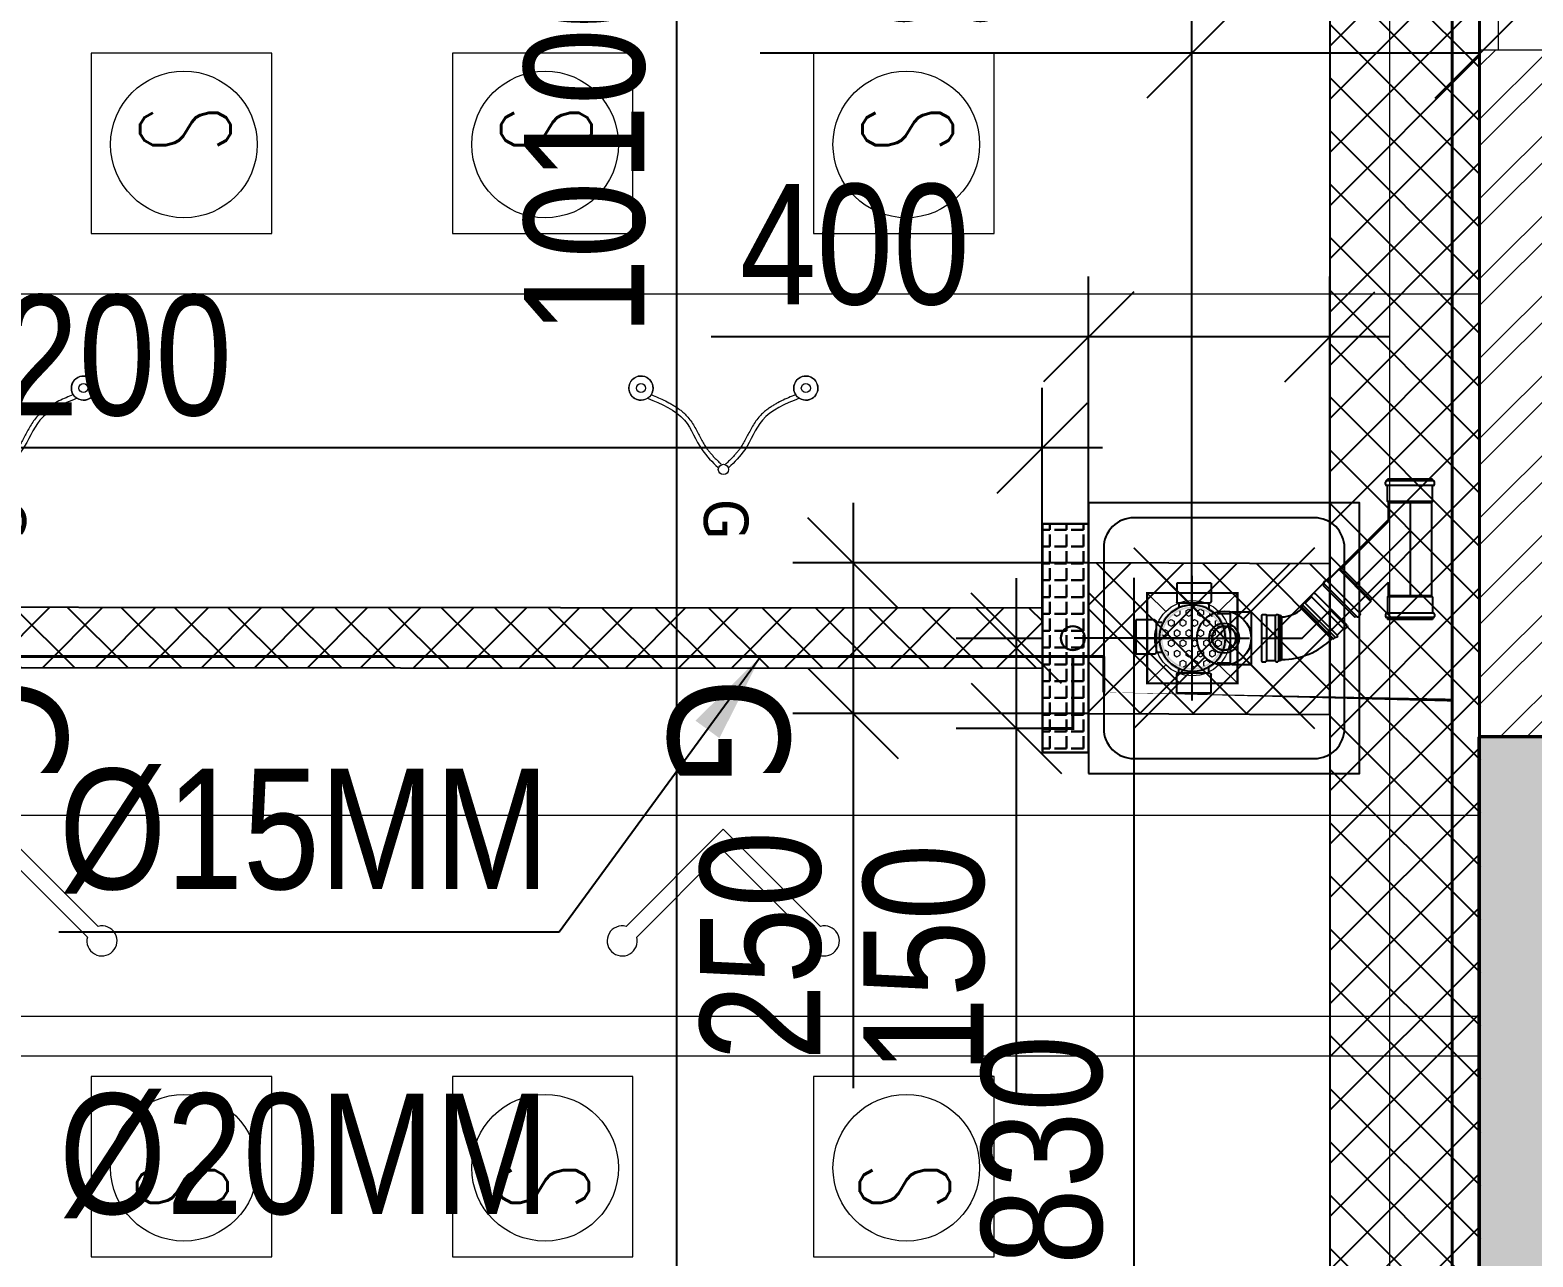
# Model space of a CAD drawing. Header units: inches. Extents: x 5899882 to 5988838, y -468923 to -96891.
# Drawn here: x 5951465 to 5953961, y -274730 to -272692 of the extents above; entities that cross this region are included whole.
import ezdxf

# ---------------------------------------------------------------- set-up
doc = ezdxf.new("R2010")
doc.units = ezdxf.units.IN
doc.header["$MEASUREMENT"] = 0
doc.linetypes.add('1', pattern=[0])
doc.layers.get('Defpoints').update_dxf_attribs({"color": 8})
for name, color, linetype in [('0- SLC ARCH LAYOUT', 7, 'Continuous'), ('0- SLC DIMENSION', 7, 'Continuous'), ('0-SLC RCC 2ND. FLOOR', 7, 'Continuous'), ('0-SLC-40 MM Waste water pipe', 3, 'Continuous'), ('0-SLC-75MM WASTE PIPE', 6, 'Continuous'), ('0-SLC-DOMESTIC LINE', 5, 'DOMESTIC_LINE'), ('0-SLC-Multi nahani trap', 6, 'Continuous'), ('0-SLC-Raised portion', 1, 'Continuous'), ('0-SLC-Toilet fixture', 5, 'Continuous'), ('A-WALL-PATT', 252, 'Continuous')]:
    doc.layers.add(name, color=color, linetype=linetype)
for name, color, linetype, lineweight in [('0-SLC-100 mm Multi nahani trap jali', 253, 'Continuous', 13), ('ARCL-HATCH-B', 8, 'Continuous', 5), ('ARLC-COL', 8, 'Continuous', 30), ('ARLC-DOOR-W', 8, 'Continuous', 5), ('ARLC-FUR (NOMN)', 8, 'Continuous', 9), ('ARLC-FURN', 8, 'Continuous', 9), ('ARLC-GAS BURNER', 8, 'Continuous', 5), ('ARLC-HATCH-C', 8, 'Continuous', 5), ('ARLC-SINK', 8, 'Continuous', 9), ('ARLC-WALL', 8, 'Continuous', 15)]:
    doc.layers.add(name, color=color, linetype=linetype, lineweight=lineweight)
doc.styles.add('ARIAL', font='tahoma.ttf')
doc.styles.add('RS', font='simplex8.shx', dxfattribs={"width": 0.6, "height": 150})
doc.styles.get("Standard").update_dxf_attribs({"font": 'arial.ttf'})
doc.styles.add('swis cn bt', font='swissc.ttf')
doc.linetypes.add('DOMESTIC_LINE', pattern='A,0.5,-0.2,["DWS",ARIAL,S=0.1,R=0,X=-0.1,Y=-0.05],-0.25', length=0.95)
doc.dimstyles.new('SLC', dxfattribs={"dimtxt": 200, "dimasz": 150, "dimexe": 100, "dimexo": 0, "dimgap": 50, "dimtad": 1, "dimdec": 0, "dimrnd": 5, "dimzin": 1, "dimdsep": 46, "dimtxsty": 'swis cn bt', "dimblk": 'OBLIQUE', "dimcen": 60, "dimdle": 100, "dimclrd": 256, "dimclre": 256, "dimclrt": 256, "dimazin": 0, "dimtfac": 1, "dimtdec": 0, "dimtofl": 0, "dimtmove": 0, "dimatfit": 3, "dimfxl": 0.18, "dimtolj": 1, "dimtzin": 0, "dimarcsym": 0})

# ---------------------------------------------------------------- blocks, each defined once
blk = doc.blocks.new('SINK1')
at = {"color": 0}
for p, q in [((5972703.299730833, -133859.151868508), (5972821.479925681, -133977.3320633546)), ((5972885.119535987, -133977.3320633546), (5973003.299730835, -133859.151868508)), ((5972703.299730833, -134159.1518685084), (5972821.479925681, -134040.9716736618)), ((5972885.119535987, -134040.9716736618), (5973003.299730835, -134159.1518685084))]:
    blk.add_line(p, q, dxfattribs=at)
blk.add_lwpolyline([(5973078.299730834, -134234.1518685082), (5973078.299730834, -133784.1518685082), (5972628.299730835, -133784.1518685082), (5972628.299730835, -134234.1518685082)], close=True, dxfattribs=at)
blk.add_lwpolyline([(5973053.299730834, -134159.1518685082), (5973053.299730834, -133859.1518685082, 0.4142135623758229), (5973003.299730835, -133809.1518685082), (5972703.299730833, -133809.1518685082, 0.4142135623758229), (5972653.299730835, -133859.1518685082), (5972653.299730835, -134159.1518685082, 0.4142135623758227), (5972703.299730833, -134209.1518685082), (5973003.299730835, -134209.1518685082, 0.4142135623758229)], format="xyb", close=True, dxfattribs=at)
for radius in [45, 25]:
    blk.add_circle((5972853.299730834, -134009.1518685081), radius, dxfattribs=at)
blk = doc.blocks.new('GAS')
at = {"layer": 'ARLC-GAS BURNER'}
for points in [[(5808683.244231747, -109247.083355071), (5808674.405396984, -109238.2445203066), (5808835.872781388, -109076.7771359021)], [(5808853.550450919, -109382.0342351813), (5808709.760736044, -109238.2445203067), (5808853.550450919, -109094.4548054319)], [(5808683.244231747, -109229.4056855422), (5808674.405396984, -109238.2445203066), (5808835.872781388, -109399.7119047111)]]:
    blk.add_lwpolyline(points, dxfattribs=at)
for centre, start, end in [((5808860.020927047, -109070.3066597753), 254.999999976598, 195.0000000364198), ((5808860.020927047, -109406.1823808379), 164.9999999651099, 105.0000000234019)]:
    blk.add_arc(centre, 24.99999999999998, start, end, dxfattribs=at)
at = {"layer": 'ARLC-GAS BURNER', "insert": (5808513.50341064, -109230.7003649414), "char_height": 200, "attachment_point": 5, "style": 'ARIAL'}
blk.add_mtext('\\A1;G', dxfattribs=at)
blk = doc.blocks.new('GAS BURNER')
at = {"layer": 'ARLC-GAS BURNER'}
for centre, radius in [((5974102.421200401, -133873.6598887433), 20.10720935384206), ((5974102.421200401, -133873.6598887433), 7.515690168781719), ((5974237.491669208, -134010.5787731608), 8.477221819872181), ((5974237.491669208, -134010.5787731608), 8.477221819872181), ((5974102.421200401, -134147.4976575783), 20.10720935384206), ((5974102.421200401, -134147.4976575783), 7.515690168781719)]:
    blk.add_circle(centre, radius, dxfattribs=at)
for centre, start, end in [((5974102.421200401, -133873.6598887432), 327.0836248171191, 303.1115802547374), ((5974102.421200401, -134147.4976575784), 56.88841974526258, 32.91637518288097)]:
    blk.add_arc(centre, 20.10720935398156, start, end, dxfattribs=at)
for points, knots in [([(5974119.221403569, -133884.3742345301), (5974128.725847964, -133907.6507334402), (5974145.842154291, -133949.5687739888), (5974202.53562994, -133968.9852087438), (5974225.228920531, -133992.1816056203), (5974234.497873268, -134001.6560494209)], [0, 0, 0, 0, 88.9716904361041, 160.226799647873, 209.4255196851703, 209.4255196851703, 209.4255196851703, 209.4255196851703]), ([(5974113.405191074, -133890.5018546885), (5974112.752795113, -133888.8740959353), (5974115.815289665, -133896.5870300731), (5974120.860026152, -133908.4191165342), (5974125.647385928, -133918.2588142185), (5974129.927336444, -133925.9095192744), (5974133.419050537, -133931.534467302), (5974137.214333479, -133936.9793071289), (5974141.348181818, -133942.1967902267), (5974145.855254625, -133947.1361187101), (5974151.657222476, -133952.5756777254), (5974159.001793914, -133958.0866130467), (5974167.713843581, -133963.4270067191), (5974176.526144389, -133968.1739947508), (5974185.16981482, -133972.6110338682), (5974193.377008263, -133976.9881086315), (5974200.105278655, -133981.0508886349), (5974205.539391524, -133984.9566764426), (5974210.096961493, -133988.6512883787), (5974214.612011485, -133992.6806806508), (5974219.192778602, -133997.0674983536), (5974223.942359372, -134001.8255670194), (5974227.279005946, -134005.2395645095), (5974229.014447388, -134007.015237359)], [0, 0, 0, 0, 0.738277492306965, 1.47655498461393, 2.214832476920895, 2.583971223074378, 2.95310996922786, 3.322248715381343, 3.691387461534825, 4.060526207688308, 4.42966495384179, 5.003329291541268, 5.576993629240746, 6.150657966940224, 6.724322304639702, 7.297986642339179, 7.871650980038657, 8.267742593091194, 8.66383420614373, 9.059925819196266, 9.456017432248801, 9.852109045301338, 10.24820065835387, 10.24820065835387, 10.24820065835387, 10.24820065835387]), ([(5974113.405191074, -134130.6556916331), (5974112.752795113, -134132.2834503863), (5974115.815289665, -134124.5705162485), (5974120.860026152, -134112.7384297873), (5974125.647385928, -134102.8987321031), (5974129.927336444, -134095.2480270471), (5974133.419050537, -134089.6230790195), (5974137.214333479, -134084.1782391926), (5974141.348181818, -134078.9607560948), (5974145.855254625, -134074.0214276114), (5974151.657222476, -134068.5818685961), (5974159.001793914, -134063.0709332749), (5974167.713843581, -134057.7305396025), (5974176.526144389, -134052.9835515707), (5974185.16981482, -134048.5465124534), (5974193.377008263, -134044.1694376901), (5974200.105278655, -134040.1066576867), (5974205.539391524, -134036.200869879), (5974210.096961493, -134032.5062579428), (5974214.612011485, -134028.4768656708), (5974219.192778602, -134024.090047968), (5974223.942359372, -134019.3319793022), (5974227.279005946, -134015.917981812), (5974229.014447388, -134014.1423089626)], [0, 0, 0, 0, 0.738277492306965, 1.47655498461393, 2.214832476920895, 2.583971223074378, 2.95310996922786, 3.322248715381343, 3.691387461534825, 4.060526207688308, 4.42966495384179, 5.003329291541268, 5.576993629240746, 6.150657966940224, 6.724322304639702, 7.297986642339179, 7.871650980038657, 8.267742593091194, 8.66383420614373, 9.059925819196266, 9.456017432248801, 9.852109045301338, 10.24820065835387, 10.24820065835387, 10.24820065835387, 10.24820065835387]), ([(5974119.221403569, -134136.7833117914), (5974128.725847964, -134113.5068128813), (5974145.842154291, -134071.5887723328), (5974202.53562994, -134052.1723375778), (5974225.228920531, -134028.9759407014), (5974234.497873268, -134019.5014969007)], [0, 0, 0, 0, 88.9716904361041, 160.226799647873, 209.4255196851703, 209.4255196851703, 209.4255196851703, 209.4255196851703])]:
    blk.add_open_spline(points, degree=3, knots=knots, dxfattribs=at)
at = {"layer": 'ARLC-GAS BURNER', "insert": (5974320.2062401, -134006.7071821619), "char_height": 73.57202424491702, "attachment_point": 5, "style": 'ARIAL'}
blk.add_mtext('\\A1;G', dxfattribs=at)
blk = doc.blocks.new('jjuj')
at = {"layer": 'ARLC-DOOR-W', "ltscale": 0.1}
for p, q in [((5733136.308358192, -29654.34172625096), (5733136.308358192, -29679.34172625096)), ((5733286.308358192, -29654.34172625096), (5733286.308358192, -29719.34172625281))]:
    blk.add_line(p, q, dxfattribs=at)
blk.add_lwpolyline([(5733286.308358192, -29719.34172625281), (5733186.308358192, -29719.34172625281), (5733186.308358192, -29679.34172625096), (5733136.308358192, -29679.34172625096)], dxfattribs=at)
blk = doc.blocks.new('gfhmk')
at = {"layer": 'ARLC-DOOR-W', "ltscale": 0.1}
for p, q in [((5733136.963231552, -36568.04166982742), (5732262.919708872, -36568.04166982742)), ((5733136.963231552, -36568.04166982742), (5733136.963231552, -36608.04166982742)), ((5733136.963231552, -36608.04166982742), (5732262.004901381, -36608.04166982742))]:
    blk.add_line(p, q, dxfattribs=at)
blk.add_arc((5733136.963231552, -36608.04166982742), 874.9583301725798, 177.3797263566846, 273.2330321324813, dxfattribs=at)
blk = doc.blocks.new('A$7E4912E38142D6')
at = {"xscale": -1}
blk.add_blockref('jjuj', (5733286.308379047, 30654.34172625095), dxfattribs=at)
at = {"rotation": 180}
for name, p in [('gfhmk', (5733286.308358192, -36539.34172621439)), ('jjuj', (5733286.308358192, -29654.34172625165))]:
    blk.add_blockref(name, p, dxfattribs=at)
blk = doc.blocks.new('A$C3DAD2E9A')
at = {"layer": 'ARCL-HATCH-B'}
h = blk.add_hatch(dxfattribs=at)
h.set_pattern_fill('ANSI32', color=256, scale=250)
h.set_pattern_definition([(45, (-5806111.699348602, 109613.299867685), (-66.29126073623883, 66.29126073623884), []), (45, (-5806067.505174852, 109613.299867685), (-66.29126073623883, 66.29126073623884), [])])
h.paths.add_polyline_path([(8887.21052536089, 1321.499999998181), (8687.21052536089, 1321.499999998166), (8687.21052536089, 181.4999999981665), (8887.21052536089, 181.4999999981665)])
at = {"layer": 'ARLC-HATCH-C', "ltscale": 0.1}
blk.add_hatch(color=256, dxfattribs=at).paths.add_polyline_path([(8687.21052536089, -1018.500000001834), (8687.21052536089, 181.4999999981665), (8917.21052536089, 181.4999999981665), (8917.21052536089, -1018.500000001834)])
at = {"layer": 'ARLC-COL'}
blk.add_lwpolyline([(8917.21052536089, 181.4999999981665), (8917.21052536089, -1018.500000001834), (8687.21052536089, -1018.500000001834), (8687.21052536089, 181.4999999981665)], close=True, dxfattribs=at)
at = {"layer": 'ARLC-FUR (NOMN)'}
for centre in [(6534.357679150999, 1164.597400655999), (7134.357679150999, 1164.597400655999), (7734.357679150999, 1164.597400655999), (6534.357679150999, -535.4025993440155), (7134.357679150999, -535.4025993440155), (7734.357679150999, -535.4025993440155)]:
    blk.add_circle(centre, 121.8124338106163, dxfattribs=at)
at = {"layer": 'ARLC-FURN'}
for p, q in [((2052.245336029679, 916.4999999962893), (8687.21052536089, 916.4999999963038)), ((2052.245336029679, -283.5000000037398), (8687.210525361821, -283.5000000037107))]:
    blk.add_line(p, q, dxfattribs=at)
for points in [[(6380.245336028747, 1316.499999996304), (6380.245336028747, 1016.499999996304), (6680.245336028747, 1016.499999996304), (6680.245336028747, 1316.499999996304)], [(6980.245336028747, 1316.499999996304), (6980.245336028747, 1016.499999996304), (7280.245336028747, 1016.499999996304), (7280.245336028747, 1316.499999996304)], [(7580.245336028747, 1316.499999996304), (7580.245336028747, 1016.499999996304), (7880.245336028747, 1016.499999996304), (7880.245336028747, 1316.499999996304)], [(6380.245336028747, -383.5000000037107), (6380.245336028747, -683.5000000037107), (6680.245336028747, -683.5000000037107), (6680.245336028747, -383.5000000037107)], [(6980.245336028747, -383.5000000037107), (6980.245336028747, -683.5000000037107), (7280.245336028747, -683.5000000037107), (7280.245336028747, -383.5000000037107)], [(7580.245336028747, -383.5000000037107), (7580.245336028747, -683.5000000037107), (7880.245336028747, -683.5000000037107), (7880.245336028747, -383.5000000037107)]]:
    blk.add_lwpolyline(points, close=True, dxfattribs=at)
at = {"layer": 'ARLC-WALL'}
for p, q in [((8537.210525369272, 5491.499999995212), (8537.210525369272, -3883.500000003696)), ((8887.21052536089, 1321.499999998181), (8687.21052536089, 1321.499999998166))]:
    blk.add_line(p, q, dxfattribs=at)
at = {"layer": 'ARLC-WALL', "ltscale": 0.1}
blk.add_line((8687.21052536089, 1321.499999998166), (8687.21052536089, 181.4999999981665), dxfattribs=at)
at = {"layer": 'ARLC-DOOR-W'}
blk.add_blockref('A$7E4912E38142D6', (8717.938088574447, 1321.499999998166), dxfattribs=at)
at = {"layer": 'ARLC-GAS BURNER'}
for name, p, rotation in [('GAS BURNER', (140241.0841707941, 5974862.268984144), 270), ('GAS BURNER', (141441.0841707941, 5974862.268984144), 270), ('GAS', (115468.4898563111, 5808701.520927045), 270.0000000000002), ('GAS', (116668.4898563111, 5808701.520927045), 270.0000000000002)]:
    blk.add_blockref(name, p, dxfattribs=dict(at, rotation=rotation))
at = {"layer": 'ARLC-SINK', "rotation": 180.0000000000001}
blk.add_blockref('SINK1', (5981115.510256196, -133664.6830021405), dxfattribs=at)
at = {"layer": 'ARLC-FUR (NOMN)', "style": 'RS', "width": 0.6}
for rotation, p in [(270, (6461.506849524565, 1228.805367806024)), (270, (7061.506849524565, 1228.805367806024)), (270, (7661.506849524565, 1228.805367806024)), (90.00000000000024, (6606.890170817263, -605.1733955408126)), (90.00000000000024, (7206.890170817263, -605.1733955408126)), (90.00000000000024, (7806.890170817263, -605.1733955408126))]:
    blk.add_text('S ', height=150, rotation=rotation, dxfattribs=at).set_placement(p)
blk = doc.blocks.new('FD COVER')
at = {"layer": '0-SLC-100 mm Multi nahani trap jali'}
h = blk.add_hatch(color=1, dxfattribs=at)
h.paths.add_polyline_path([(52.42478098189464, 6.050435e-10, 1.000000078138127), (-52.42478098084241, 6.050435e-10, 1.000000078138127)])
h.paths.add_polyline_path([(-49.71315437835783, 6.050435e-10, -1), (49.71315437941008, 6.050435e-10, -1)], flags=16)
h = blk.add_hatch(dxfattribs=at)
h.set_pattern_fill('HEX', color=1, scale=45.19377670807633, style=0)
h.set_pattern_definition([(0, (-4759.383808100866, 4380.385599033102), (0, 9.784739682974397), [5.649222088509541, -11.29844417701908]), (120, (-4759.383808100866, 4380.385599033102), (-8.473833134873521, -4.892369841487196), [5.649222088509535, -11.29844417701907]), (59.99999999999999, (-4753.734586012357, 4380.385599033102), (-8.473833134873521, 4.892369841487199), [5.649222088509541, -11.29844417701908])])
h.paths.add_polyline_path([(-49.71315437888396, 0, 1), (49.71315437888396, 0, 1)])
at = {"layer": '0-SLC-100 mm Multi nahani trap jali', "color": 1, "ltscale": 3}
for p, q in [((-75, 75), (-44.19417382415895, 44.19417382415949)), ((75, 75), (44.19417382415923, 44.19417382415923)), ((-44.19417382415922, -44.19417382415922), (-75, -75)), ((44.19417382415949, -44.19417382415895), (75, -75))]:
    blk.add_line(p, q, dxfattribs=at)
at = {"layer": '0-SLC-100 mm Multi nahani trap jali', "color": 1, "ltscale": 3, "const_width": 3.75}
blk.add_lwpolyline([(-75, -75), (75, -75), (75, 75), (-75, 75)], close=True, dxfattribs=at)
at = {"layer": '0-SLC-100 mm Multi nahani trap jali', "color": 1, "ltscale": 3}
blk.add_circle((0, 0), 62.5, dxfattribs=at)
blk = doc.blocks.new('A$C52224D05')
at = {"layer": '0-SLC-Multi nahani trap', "linetype": 'Continuous'}
h = blk.add_hatch(color=256, dxfattribs=at)
h.paths.add_polyline_path([(58.08742602542043, 9.313226e-10, 1.000000078138127), (-57.91257397457957, 9.313226e-10, 1.000000078138127)])
h.paths.add_polyline_path([(-54.91257397457957, 9.313226e-10, -1), (55.08742602542042, 9.313226e-10, -1)], flags=16)
for p, q in [((0, 103.7312996429391), (0, -103.7312996429391)), ((-25.91600441420451, 91.37098850309849), (-25.91600441420451, 77.78655081707984)), ((31.06073977099732, 91.37098850309849), (-25.91600441420451, 91.37098850309849)), ((-25.91600441420451, 77.78655081707984), (-25.91600441420451, 60.20819780742749)), ((31.06073977099732, 91.37098850309849), (31.06073977099732, 77.78655081707984)), ((31.06073977099732, 77.78655081707984), (31.06073977099732, 60.20819780742749)), ((28.73515838012099, 57.88261641003192), (-23.59042301634326, 57.88261641003192)), ((-22.42763231787831, 57.88261641003192), (-22.42763231787831, 50.1803960511461)), ((27.57236768119037, 57.88261641003192), (27.57236768119037, 47.64008797379211)), ((-78.16838792851195, 26.74418604793027), (-93.74269066937269, 26.74418604793027)), ((-93.74269066937269, -30.23255813727156), (-93.74269066937269, 26.74418604793027)), ((-62.57989996718243, 26.74418604793027), (-78.16838792851195, 26.74418604793027)), ((41.11180901946499, 41.00000000046565), (62.99270941969007, 41.00000000046565)), ((62.99270941969007, -41.49999999767167), (62.99270941969007, 41.50000000093132)), ((65.49270941643043, 44.00000000046566), (73.99270941829309, 44.00000000046566)), ((73.99270941829309, 44.00000000046566), (97.79270941950381, 44.00000000046566)), ((97.79270941950381, -44), (97.79270941950381, 44.00000000046566)), ((-96.31505834776907, 0), (95.2203417411074, 0)), ((-60.2543185763061, -27.9069767431356), (-60.2543185763061, 24.41860465379432)), ((-60.2543185763061, 23.2558139548637), (-50.5343807558529, 23.2558139548637)), ((-78.16838792851195, -30.23255813727156), (-93.74269066937269, -30.23255813727156)), ((-62.57989996718243, -30.23255813727156), (-77.72195845888926, -30.23255813727156)), ((-60.2543185763061, -26.74418604420498), (-50.5343807558529, -26.74418604420498)), ((27.57236768119037, -57.88261641003192), (27.57236768119037, -47.64008797379211)), ((41.11180901946499, -41.00000000046565), (62.99270941969007, -41.00000000046565)), ((65.49270941643043, -44), (73.99270941829309, -44)), ((73.99270941829309, -44), (97.79270941950381, -44)), ((-25.91600441420451, -77.78655081707984), (-25.91600441420451, -60.20819780742749)), ((28.73515838012099, -57.88261641003192), (-23.59042301634326, -57.88261641003192)), ((-22.42763231787831, -57.88261641003192), (-22.42763231787831, -50.18039605068043)), ((31.06073977099732, -77.78655081707984), (31.06073977099732, -60.20819780742749)), ((-25.91600441420451, -91.37098850309849), (-25.91600441420451, -77.78655081707984)), ((31.06073977099732, -91.37098850309849), (-25.91600441420451, -91.37098850309849)), ((31.06073977099732, -91.37098850309849), (31.06073977099732, -77.78655081707984))]:
    blk.add_line(p, q, dxfattribs=at)
blk.add_circle((0.0874260249547661, 0), 55, dxfattribs=at)
for centre, radius, start, end in [((-23.59042301634326, 60.20819780742749), 2.325581395348836, 180, 270), ((28.73515838012099, 60.20819780742749), 2.325581395348836, 270, 0), ((-62.57989996718243, 24.41860465379432), 2.325581395348836, 0, 90), ((65.49270941643043, 41.50000000093132), 2.5, 90, 180), ((-62.57989996718243, -27.9069767431356), 2.325581395348836, 270, 0), ((65.49270941643043, -41.49999999767167), 2.5, 180, 270), ((-23.59042301634326, -60.20819780742749), 2.325581395348836, 90, 180), ((28.73515838012099, -60.20819780742749), 2.325581395348836, 0, 90)]:
    blk.add_arc(centre, radius, start, end, dxfattribs=at)
blk = doc.blocks.new('A$C23A5667F')
at = {"color": 0}
for p, q in [((-192.6913607968017, 121.9806826775893), (-121.9806826785207, 192.6913607963361)), ((-190.9235938440542, 117.8558931206353), (-117.8558931215666, 190.9235938433558)), ((-183.8525260319001, 110.784825308714), (-110.7848253096454, 183.8525260314345)), ((-119.0344044235535, 189.7450825413689), (-121.9806826785207, 192.6913607963361)), ((-110.784825310111, 187.3880599373951), (-114.3203592158388, 190.9235938433558)), ((-86.8694213014096, 157.580099419225), (-111.9633366118651, 182.6740147294476)), ((-157.3360217374283, 86.62534361844881), (-86.62534361938015, 157.3360217371955)), ((-153.8004878314677, 86.62534361844881), (-86.62534361891448, 153.8004878307692)), ((-86.62534361914732, 156.9908437686972), (-86.62534361891448, 153.8004878307692)), ((-86.62534361891448, 153.8004878307692), (19.67514421232045, 47.49999999953433)), ((-189.7450825420674, 119.0344044226222), (-192.6913607968017, 121.9806826775893)), ((-187.3880599383264, 110.784825308714), (-190.9235938440542, 114.3203592146747)), ((-157.5800994199235, 86.86942130047831), (-182.6740147301461, 111.9633366107009)), ((-156.99084376893, 86.62534361844881), (-153.8004878314677, 86.62534361844881)), ((-153.8004878314677, 86.62534361844881), (-114.6751442127861, 47.49999999953433)), ((-193.3345188032836, 50.00000000046566), (-197.5011854700278, 50.00000000046566)), ((-197.5011854716576, -49.99999999953434), (-197.5011854700278, 50.00000000046566)), ((-193.3345188049134, -51.66666666604577), (-193.3345188032836, 51.66666666744276)), ((-185.8345188032835, 54.16666666697711), (-190.8345188032835, 54.16666666697711)), ((-183.3345188049134, -51.66666666604577), (-183.3345188030507, 51.66666666697711)), ((-147.846363438759, 50), (-183.3345188032835, 50.00000000046566)), ((-147.5011854716576, -50), (-147.5011854700278, 50)), ((-147.2571077877655, 49.75592231750488), (-145.0011854700278, 47.49999999953433)), ((-145.0011854716576, -47.5), (-145.0011854700278, 47.49999999953433)), ((63.43635557335801, 49.75592231750488), (61.1804332556203, 47.49999999953433)), ((61.18043325725011, -47.5), (61.1804332556203, 47.49999999953433)), ((63.68043325701727, -50), (63.6804332556203, 50)), ((64.02561122435145, 50), (99.51376658864321, 50.00000000046566)), ((99.513766590273, -51.66666666604577), (99.51376658864321, 51.66666666697711)), ((102.013766588876, 54.16666666697711), (107.0137665886432, 54.16666666697711)), ((109.513766590273, -51.66666666604577), (109.5137665891088, 51.66666666744276)), ((109.5137665891088, 50.00000000046566), (113.6804332556203, 50.00000000046566)), ((113.6804332570173, -49.99999999953434), (113.6804332556203, 50.00000000046566)), ((-193.3345188049134, -49.99999999953434), (-197.5011854716576, -49.99999999953434)), ((-185.8345188049134, -54.16666666604577), (-190.8345188051462, -54.16666666604577)), ((-147.846363440156, -50), (-183.3345188049134, -49.99999999953434)), ((-147.2571077893953, -49.75592231750488), (-145.0011854716576, -47.5)), ((63.436355574755, -49.75592231750488), (61.18043325725011, -47.5)), ((64.0256112255156, -50), (99.513766590273, -49.99999999953434)), ((102.013766590273, -54.16666666604577), (107.0137665905058, -54.16666666604577)), ((109.513766590273, -49.99999999953434), (113.6804332570173, -49.99999999953434))]:
    blk.add_line(p, q, dxfattribs=at)
at = {"color": 8}
for points in [[(-120.2129157250747, 120.212915724609), (0, 0)], [(61.18043325631878, 0), (-145.0011854709591, 0)]]:
    blk.add_lwpolyline(points, dxfattribs=at)
at = {"color": 0}
for points in [[(-145.0011854700278, 47.49999999953433), (-114.6751442127861, 47.49999999953433)], [(19.67514421232045, 47.49999999953433), (61.1804332556203, 47.49999999953433)], [(61.18043325725011, -47.5), (-145.0011854716576, -47.5)]]:
    blk.add_lwpolyline(points, dxfattribs=at)
for centre, radius, start, end in [((-116.0881261685863, 189.1558268903754), 2.499999999997462, 45.00000000943295, 134.999999990567), ((-112.5525922628585, 185.6202929848804), 2.499999999997462, 314.999999990567, 45.00000000943295), ((-87.45867695240305, 156.9908437686972), 0.8333333333324889, 0, 45.00000000943295), ((-189.1558268910739, 116.088126167655), 2.499999999997462, 134.999999990567, 225.000000009433), ((-185.6202929851133, 112.5525922616944), 2.499999999997462, 225.000000009433, 314.999999990567), ((-156.99084376893, 87.45867695193735), 0.8333333333324889, 225.000000009433, 270), ((-190.8345188032835, 51.66666666697711), 2.499999999997462, 90, 180), ((-185.8345188032835, 51.66666666697711), 2.499999999997462, 0, 90), ((-147.846363438759, 49.16666666651146), 0.8333333333324889, 45.00000000943295, 90), ((64.02561122435145, 49.16666666651146), 0.8333333333324889, 90, 134.999999990567), ((102.013766588876, 51.66666666697711), 2.499999999997462, 90, 180), ((107.013766588876, 51.66666666697711), 2.499999999997462, 0, 90), ((-190.8345188049134, -51.66666666604577), 2.499999999997462, 180, 270), ((-185.8345188049134, -51.66666666604577), 2.499999999997462, 270, 0), ((-147.846363440156, -49.16666666651146), 0.8333333333324889, 270, 314.999999990567), ((64.0256112255156, -49.16666666651146), 0.8333333333324889, 225.000000009433, 270), ((102.013766590273, -51.66666666604577), 2.499999999997462, 180, 270), ((107.013766590273, -51.66666666604577), 2.499999999997462, 270, 0)]:
    blk.add_arc(centre, radius, start, end, dxfattribs=at)
blk = doc.blocks.new('1248')
at = {"color": 0}
for p, q in [((-21.3961457957048, 74.33709508599712), (-19.46349067252595, 74.95116761303505)), ((-19.46349067252595, 74.95116761303505), (-14.99072858493309, 70.47801269276533)), ((-21.3961457957048, 74.33709508599712), (-74.33522079500837, 21.40265661221929)), ((-15.58175697969273, 68.61844848259352), (-68.61708484450355, 15.58776557364035)), ((-57.93378595379181, 4.903528393246233), (-4.898458089097402, 57.9342113021994)), ((-1.488584969774819, 54.52403870108536), (-54.52391283423641, 1.493355792248619)), ((-52.08302221598568, -0.9477492038859054), (0.9523056485923008, 52.08293370483443)), ((-52.08302221598568, -0.9477492038859054), (0.9523056485923008, 52.08293370483443)), ((-15.58175697969273, 68.61844848259352), (-14.99072858493309, 70.47801269276533)), ((-4.898458089097402, 57.9342113021994), (-15.58175697969273, 68.61844848259352)), ((-4.898458089097402, 57.9342113021994), (-2.962289048940873, 58.54940032598097)), ((-2.962289048940873, 58.54940032598097), (-0.8732262110570443, 56.46015401044859)), ((-1.488584969774819, 54.52403870108536), (-0.8732262110570443, 56.46015401044859)), ((0.9523056485923008, 52.08293370483443), (-1.488584969774819, 54.52403870108536)), ((0.8416492305696008, 49.27756771061104), (0.9523056485923008, 52.08293370483443)), ((0.8416492305696008, 49.27756771061104), (-49.27764686057343, -0.8373388178879395)), ((34.24933312076611, -35.43964225519449), (34.25244122289587, 35.43664633517619)), ((34.25244122289587, 35.43664633517619), (36.1580692374846, 37.49841844127514)), ((36.1580692374846, 37.49841844127514), (36.15478030010127, -37.50158148654737)), ((36.1580692374846, 37.49841844127514), (36.15478030010127, -37.50158148654737)), ((36.1580692374846, 37.49841844127514), (39.61016123718582, 37.49826705839951)), ((39.60687229956965, -37.50173286930658), (39.61016123718582, 37.49826705839951)), ((39.61016123718582, 37.49826705839951), (40.54423521808348, 39.30234980932437)), ((43.49874577869194, 39.302220246871), (40.54423521808348, 39.30234980932437)), ((44.43266152730211, 37.49805557949004), (43.49874577869194, 39.302220246871)), ((44.43266152730211, 37.49805557949004), (44.42937258980236, -37.50194434798323)), ((44.43266152730211, 37.49805557949004), (59.54179028223734, 37.49739300657529)), ((59.53850134497043, -37.50260692124721), (59.54179028223734, 37.49739300657529)), ((59.54179028223734, 37.49739300657529), (60.47586426325143, 39.30147575761657)), ((66.82376651617233, 39.30119738634676), (60.47586426325143, 39.30147575761657)), ((66.82376651617233, 39.30119738634676), (67.75768226652872, 37.49703271919861)), ((67.75439332914539, -37.50296720850747), (67.75768226652872, 37.49703271919861)), ((-74.33522079500837, 21.40265661221929), (-75.04170177713968, 19.46141865232494)), ((-75.04170177713968, 19.46141865232494), (-70.55325388605706, 14.97257655137218)), ((-68.61708484450355, 15.58776557364035), (-70.55325388605706, 14.97257655137218)), ((-57.93378595379181, 4.903528393246233), (-68.61708484450355, 15.58776557364035)), ((-57.93378595379181, 4.903528393246233), (-58.54914471390657, 2.967413085396401)), ((-58.54914471390657, 2.967413085396401), (-56.46008187602274, 0.878166769980453)), ((-54.52391283423641, 1.493355792248619), (-56.46008187602274, 0.878166769980453)), ((-52.08302221598568, -0.9477492038859054), (-54.52391283423641, 1.493355792248619)), ((-49.27764686057343, -0.8373388178879395), (-52.08302221598568, -0.9477492038859054)), ((34.24933312076611, -35.43964225519449), (36.15478030010127, -37.50158148654737)), ((36.15478030010127, -37.50158148654737), (39.60687229956965, -37.50173286930658)), ((39.60687229956965, -37.50173286930658), (40.54078805027528, -39.30589753657114)), ((43.49529861088377, -39.30602709925734), (40.54078805027528, -39.30589753657114)), ((44.42937258980236, -37.50194434798323), (43.49529861088377, -39.30602709925734)), ((44.42937258980236, -37.50194434798323), (59.53850134497043, -37.50260692124721)), ((59.53850134497043, -37.50260692124721), (60.47241709521038, -39.30677158816252)), ((66.8203193481313, -39.30704995943235), (60.47241709521038, -39.30677158816252)), ((67.75439332914539, -37.50296720850747), (66.8203193481313, -39.30704995943235))]:
    blk.add_line(p, q, dxfattribs=at)
at = {"color": 8}
blk.add_lwpolyline([(-47.86568329529837, 47.8698758491082), (0, 0), (67.75603779789526, -0.0029672445962206)], dxfattribs=at)
at = {"color": 0}
for major_axis, ratio, start_param, end_param in [((0.0007284844286851, 47.25085910002532), 0.9999998811360696, 2.3561660550722, 3.141564218468798), ((0.0048137524652744, 118.1271476661954), 0.9999998811396335, 2.356191388299226, 3.141589551693978)]:
    blk.add_ellipse((34.25451329140924, 82.68750539550092), major_axis=major_axis, ratio=ratio, start_param=start_param, end_param=end_param, dxfattribs=at)
blk = doc.blocks.new('A$C77C3199A')
at = {"layer": 'ARLC-HATCH-C', "ltscale": 0.1}
blk.add_hatch(color=0, dxfattribs=at).paths.add_polyline_path([(8684.999999046326, -1020), (8684.999999046326, 180), (8914.999999046326, 180), (8914.999999046326, -1020)])
at = {"layer": 'ARLC-COL', "color": 0}
blk.add_lwpolyline([(8914.999999046326, 180), (8914.999999046326, -1020), (8684.999999046326, -1020), (8684.999999046326, 180)], close=True, dxfattribs=at)
at = {"layer": 'ARLC-WALL', "color": 30, "ltscale": 0.1}
blk.add_line((8684.999999046326, 2320), (8684.999999046326, 180), dxfattribs=at)
at = {"layer": 'ARLC-WALL', "color": 30}
for p, q in [((8684.999999046326, 50.00000000366708), (199.9999990463257, 50.00000000366708)), ((8684.999999046326, -349.9999999963329), (199.9999990463257, -349.9999999963329))]:
    blk.add_line(p, q, dxfattribs=at)
blk = doc.blocks.new('_OBLIQUE')
at = {"color": 0, "linetype": 'ByBlock'}
blk.add_line((-0.5, -0.5), (0.5, 0.5), dxfattribs=at)
blk = doc.blocks.new('*D341')
at = {"layer": '0- SLC DIMENSION', "lineweight": -2, "transparency": 16777216}
for p, q in [((5949944.68873196, -273650.2159866216), (5949944.68873196, -273286)), ((5953146.241195139, -273652.0186723146), (5953146.241195139, -273286)), ((5953246.241195139, -273386), (5949844.68873196, -273386))]:
    blk.add_line(p, q, dxfattribs=at)
at = {"layer": 'Defpoints', "color": 0, "transparency": 16777216}
for p in [(5949944.68873196, -273386), (5949944.68873196, -273650.2159866216), (5953146.241195139, -273652.0186723146)]:
    blk.add_point(p, dxfattribs=at)
at = {"layer": '0- SLC DIMENSION', "lineweight": -2, "transparency": 16777216, "xscale": 150, "yscale": 150, "zscale": 150, "rotation": 180}
blk.add_blockref('_OBLIQUE', (5949944.68873196, -273386), dxfattribs=at)
at = {"layer": '0- SLC DIMENSION', "lineweight": -2, "transparency": 16777216, "xscale": 150, "yscale": 150, "zscale": 150}
blk.add_blockref('_OBLIQUE', (5953146.241195139, -273386), dxfattribs=at)
at = {"layer": '0- SLC DIMENSION', "transparency": 16777216, "insert": (5951545.46496355, -273233.2077922078), "char_height": 200, "attachment_point": 5, "style": 'swis cn bt'}
blk.add_mtext('\\A1;3200', dxfattribs=at)
blk = doc.blocks.new('*D343')
at = {"layer": '0- SLC DIMENSION', "lineweight": -2, "transparency": 16777216}
for p, q in [((5953223.287223471, -273577.0612564038), (5953223.287223471, -273101.5)), ((5953623.948259927, -273578.8016799369), (5953623.948259927, -273101.5)), ((5953223.287223471, -273201.5), (5952596.274236458, -273201.5)), ((5953723.948259927, -273201.5), (5953223.287223471, -273201.5))]:
    blk.add_line(p, q, dxfattribs=at)
at = {"layer": 'Defpoints', "color": 0, "transparency": 16777216}
for p in [(5953223.287223471, -273201.5), (5953223.287223471, -273577.0612564038), (5953623.948259927, -273578.8016799369)]:
    blk.add_point(p, dxfattribs=at)
at = {"layer": '0- SLC DIMENSION', "lineweight": -2, "transparency": 16777216, "xscale": 150, "yscale": 150, "zscale": 150, "rotation": 180}
blk.add_blockref('_OBLIQUE', (5953223.287223471, -273201.5), dxfattribs=at)
at = {"layer": '0- SLC DIMENSION', "lineweight": -2, "transparency": 16777216, "xscale": 150, "yscale": 150, "zscale": 150}
blk.add_blockref('_OBLIQUE', (5953623.948259927, -273201.5), dxfattribs=at)
at = {"layer": '0- SLC DIMENSION', "transparency": 16777216, "insert": (5952834.780729964, -273048.9675324675), "char_height": 200, "attachment_point": 5, "style": 'swis cn bt'}
blk.add_mtext('\\A1;400', dxfattribs=at)
blk = doc.blocks.new('*D344')
at = {"layer": '0- SLC DIMENSION', "lineweight": -2, "transparency": 16777216}
for p, q in [((5952832, -273477.0612564038), (5952832, -273827.1024963844)), ((5953223.287223471, -273577.0612564038), (5952732, -273577.0612564038)), ((5953223.287226491, -273827.1024963844), (5952732, -273827.1024963844)), ((5952832, -273827.1024963844), (5952832, -274449.5700288519))]:
    blk.add_line(p, q, dxfattribs=at)
at = {"layer": 'Defpoints', "color": 0, "transparency": 16777216}
for p in [(5953223.287223471, -273577.0612564038), (5952832, -273827.1024963844), (5953223.287226491, -273827.1024963844)]:
    blk.add_point(p, dxfattribs=at)
at = {"layer": '0- SLC DIMENSION', "lineweight": -2, "transparency": 16777216, "xscale": 150, "yscale": 150, "zscale": 150}
for p, rotation in [((5952832, -273577.0612564038), 90), ((5952832, -273827.1024963844), 270)]:
    blk.add_blockref('_OBLIQUE', p, dxfattribs=dict(at, rotation=rotation))
at = {"layer": '0- SLC DIMENSION', "transparency": 16777216, "insert": (5952679.207792208, -274213.3362626172), "char_height": 200, "attachment_point": 5, "rotation": 90, "style": 'swis cn bt'}
blk.add_mtext('\\A1;250', dxfattribs=at)
blk = doc.blocks.new('*D345')
at = {"layer": '0- SLC DIMENSION', "lineweight": -2, "transparency": 16777216}
for p, q in [((5953394.947156975, -273702.0658949334), (5953394.947156975, -272630.0280729999)), ((5953873.948058479, -273702.0119421952), (5953873.948058479, -272630.0280729999)), ((5953394.947156975, -272730.0280729999), (5952677.815542139, -272730.0280729999)), ((5953873.948058479, -272730.0280729999), (5953294.947156975, -272730.0280729999))]:
    blk.add_line(p, q, dxfattribs=at)
at = {"layer": 'Defpoints', "color": 0, "transparency": 16777216}
for p in [(5953873.948058479, -272730.0280729999), (5953394.947156975, -273702.0658949334), (5953873.948058479, -273702.0119421952)]:
    blk.add_point(p, dxfattribs=at)
at = {"layer": '0- SLC DIMENSION', "lineweight": -2, "transparency": 16777216, "xscale": 150, "yscale": 150, "zscale": 150, "rotation": 180}
blk.add_blockref('_OBLIQUE', (5953394.947156975, -272730.0280729999), dxfattribs=at)
at = {"layer": '0- SLC DIMENSION', "lineweight": -2, "transparency": 16777216, "xscale": 150, "yscale": 150, "zscale": 150}
blk.add_blockref('_OBLIQUE', (5953873.948058479, -272730.0280729999), dxfattribs=at)
at = {"layer": '0- SLC DIMENSION', "transparency": 16777216, "insert": (5952916.322035645, -272577.3657353375), "char_height": 200, "attachment_point": 5, "style": 'swis cn bt'}
blk.add_mtext('\\A1;480', dxfattribs=at)
blk = doc.blocks.new('*D346')
at = {"layer": '0- SLC DIMENSION', "lineweight": -2, "transparency": 16777216}
for p, q in [((5952539.308657853, -278030.0162542238), (5952539.308657853, -267730.0280745073)), ((5953623.287224021, -267830.0280745073), (5952439.308657853, -267830.0280745073)), ((5953624.424282954, -277930.0162542238), (5952439.308657853, -277930.0162542238))]:
    blk.add_line(p, q, dxfattribs=at)
at = {"layer": 'Defpoints', "color": 0, "transparency": 16777216}
for p in [(5952539.308657853, -267830.0280745073), (5953623.287224021, -267830.0280745073), (5953624.424282954, -277930.0162542238)]:
    blk.add_point(p, dxfattribs=at)
at = {"layer": '0- SLC DIMENSION', "lineweight": -2, "transparency": 16777216, "xscale": 150, "yscale": 150, "zscale": 150}
for p, rotation in [((5952539.308657853, -267830.0280745073), 90), ((5952539.308657853, -277930.0162542238), 270)]:
    blk.add_blockref('_OBLIQUE', p, dxfattribs=dict(at, rotation=rotation))
at = {"layer": '0- SLC DIMENSION', "transparency": 16777216, "insert": (5952386.64632019, -272880.0221643646), "char_height": 200, "attachment_point": 5, "rotation": 90, "style": 'swis cn bt'}
blk.add_mtext('\\A1;10100', dxfattribs=at)
blk = doc.blocks.new('*D356')
at = {"layer": '0- SLC DIMENSION', "lineweight": -2, "transparency": 16777216}
for p, q in [((5953299.179456931, -275630.0347612816), (5953299.179456931, -273602.0658949334)), ((5953394.947156975, -273702.0658949334), (5953199.179456931, -273702.0658949334)), ((5953394.947156975, -275530.0347612816), (5953199.179456931, -275530.0347612816))]:
    blk.add_line(p, q, dxfattribs=at)
at = {"layer": 'Defpoints', "color": 0, "transparency": 16777216}
for p in [(5953299.179456931, -273702.0658949334), (5953394.947156975, -273702.0658949334), (5953394.947156975, -275530.0347612816)]:
    blk.add_point(p, dxfattribs=at)
at = {"layer": '0- SLC DIMENSION', "lineweight": -2, "transparency": 16777216, "xscale": 150, "yscale": 150, "zscale": 150}
for p, rotation in [((5953299.179456931, -273702.0658949334), 90), ((5953299.179456931, -275530.0347612816), 270)]:
    blk.add_blockref('_OBLIQUE', p, dxfattribs=dict(at, rotation=rotation))
at = {"layer": '0- SLC DIMENSION', "transparency": 16777216, "insert": (5953146.517119268, -274616.0503281065), "char_height": 200, "attachment_point": 5, "rotation": 90, "style": 'swis cn bt'}
blk.add_mtext('\\A1;1830', dxfattribs=at)
blk = doc.blocks.new('*D579')
at = {"layer": '0- SLC DIMENSION', "lineweight": -2, "transparency": 16777216}
for p, q in [((5953103, -273602.4616019088), (5953103, -273852.031774484)), ((5953146.664780134, -273702.4616019088), (5953003, -273702.4616019088)), ((5953146.644562036, -273852.031774484), (5953003, -273852.031774484)), ((5953103, -273852.031774484), (5953103, -274467.2265796788))]:
    blk.add_line(p, q, dxfattribs=at)
at = {"layer": 'Defpoints', "color": 0, "transparency": 16777216}
for p in [(5953146.664780134, -273702.4616019088), (5953103, -273852.031774484), (5953146.644562036, -273852.031774484)]:
    blk.add_point(p, dxfattribs=at)
at = {"layer": '0- SLC DIMENSION', "lineweight": -2, "transparency": 16777216, "xscale": 150, "yscale": 150, "zscale": 150}
for p, rotation in [((5953103, -273702.4616019088), 90), ((5953103, -273852.031774484), 270)]:
    blk.add_blockref('_OBLIQUE', p, dxfattribs=dict(at, rotation=rotation))
at = {"layer": '0- SLC DIMENSION', "transparency": 16777216, "insert": (5952950.337662337, -274234.6291770804), "char_height": 200, "attachment_point": 5, "rotation": 90, "style": 'swis cn bt'}
blk.add_mtext('\\A1;150', dxfattribs=at)

msp = doc.modelspace()

# ---------------------------------------------------------------- block references
at = {"layer": '0- SLC ARCH LAYOUT'}
msp.add_blockref('A$C3DAD2E9A', (5945186.076699616, -274046.5280729962), dxfattribs=at)

# ---------------------------------------------------------------- next in the draw order: hatches: boundary and pattern name
at = {"layer": '0-SLC-Raised portion'}
h = msp.add_hatch(dxfattribs=at)
h.set_pattern_fill('ANSI37', color=4, scale=500, angle=270)
h.set_pattern_definition([(314.9999999999999, (8727842.9527908, 325202.5626149558), (44.19417382415924, 44.1941738241592), []), (44.99999999999994, (8727842.9527908, 325202.5626149558), (-44.1941738241592, 44.19417382415924), [])])
h.paths.add_polyline_path([(5953624.424282954, -277930.0162542238), (5953874.424283908, -277930.0162512044), (5953873.287224974, -267835.0280714889), (5953623.287224021, -267835.0280745073)])
h = msp.add_hatch(dxfattribs=at)
h.set_pattern_fill('ANSI37', color=4, scale=500, angle=270)
h.set_pattern_definition([(315, (0, 0), (44.19417382415923, 44.19417382415921), []), (45, (0, 0), (-44.19417382415921, 44.19417382415923), [])])
h.paths.add_polyline_path([(5953223.287223471, -273577.0612564038), (5953223.287226491, -273827.1024963844), (5953623.948262946, -273828.8429199175), (5953623.948259927, -273578.8016799369)])
h = msp.add_hatch(dxfattribs=at)
h.set_pattern_fill('ANSI37', color=4, scale=500, angle=180.1924967721426)
h.set_pattern_definition([(225.1924967721426, (6569867.017430535, -3045244.700034124), (44.34240339707564, -44.04544540552421), []), (315.1924967721426, (6569867.017430535, -3045244.700034124), (44.04544540552421, 44.34240339707564), [])])
h.paths.add_polyline_path([(5949944.68873196, -273650.2159866216), (5949945.528797571, -273750.2558154101), (5953147.081260749, -273752.058501104), (5953146.241195139, -273652.0186723146)])
at = {"layer": 'A-WALL-PATT', "lineweight": 30}
h = msp.add_hatch(dxfattribs=at)
h.set_pattern_fill('ANGLE', color=8, scale=4, angle=-270)
h.set_pattern_definition([(90, (5944776.822315923, -305708.9673486698), (-27.94, 2.213249473522656e-14), [20.32, -7.62]), (180, (5944776.822315923, -305708.9673486698), (-2.383249473522656e-14, -27.94), [20.32, -7.62])])
h.paths.add_polyline_path([(5953146.635544756, -273892.0385866511), (5953146.686911131, -273512.0385867675), (5953223.312908445, -273512.0798267444), (5953223.261542071, -273892.0798266298)])

# ---------------------------------------------------------------- next in the draw order: linework, layer by layer
at = {"layer": '0-SLC-40 MM Waste water pipe', "lineweight": 30}
for centre, radius in [((5953197.039861954, -273702.038586652), 19.9999999994761), ((5953197.039861954, -273702.038586652), 19.9999999994761), ((5953448.287224981, -273702.0592066405), 19.99999999906868)]:
    msp.add_circle(centre, radius, dxfattribs=at)
at = {"layer": '0-SLC-DOMESTIC LINE', "color": 5, "linetype": '1', "const_width": 5}
for points in [[(5953577, -267862.5), (5953827, -267862.5), (5953827.253274132, -277881.6076040199)], [(5949843.458963766, -273850), (5949895.5, -273850), (5949895.5, -273732.5), (5953248.287224978, -273732.5)], [(5953197.039861954, -273732.5), (5953197.039861954, -273852.038586652), (5953146.640952664, -273852.0317739961)], [(5953248.287224976, -273732.5000000002), (5953248.287224977, -273805.0317131972), (5953827.150221548, -273805.0170800554)]]:
    msp.add_lwpolyline(points, dxfattribs=at)
at = {"layer": '0-SLC-Raised portion', "color": 4}
for points in [[(5953624.424282954, -277930.0162542238), (5953874.424283908, -277930.0162512044), (5953873.287224974, -267835.0280714889), (5953623.287224021, -267835.0280745073)], [(5953223.287223471, -273577.0612564038), (5953223.287226491, -273827.1024963844), (5953623.948262946, -273828.8429199175), (5953623.948259927, -273578.8016799369)], [(5949944.68873196, -273650.2159866216), (5949945.528797571, -273750.2558154101), (5953147.081260749, -273752.058501104), (5953146.241195139, -273652.0186723146)]]:
    msp.add_lwpolyline(points, close=True, dxfattribs=at)
at = {"layer": 'A-WALL-PATT', "color": 8, "lineweight": 30}
msp.add_lwpolyline([(5953146.635544756, -273892.0385866511), (5953146.686911131, -273512.0385867675), (5953223.312908445, -273512.0798267444), (5953223.261542071, -273892.0798266298)], close=True, dxfattribs=at)

# ---------------------------------------------------------------- next in the draw order: block references
at = {"layer": '0-SLC RCC 2ND. FLOOR'}
msp.add_blockref('A$C77C3199A', (5945186.076699616, -274046.5280729962), dxfattribs=at)
at = {"layer": '0-SLC-100 mm Multi nahani trap jali', "lineweight": -3, "rotation": 270}
msp.add_blockref('FD COVER', (5953395.581941304, -273702.0658949334), dxfattribs=at)
at = {"layer": '0-SLC-75MM WASTE PIPE'}
for name, p, xscale, yscale, zscale, rotation in [('A$C23A5667F', (5953757.257419577, -273522.9723996581), 0.75, 0.75, 0.75, 89.99945011324284), ('1248', (5953578.162230766, -273702.0647490384), 1.000059464691146, 1.000059464691146, 1.000059464691146, 45.00245651011884)]:
    msp.add_blockref(name, p, dxfattribs=dict(at, xscale=xscale, yscale=yscale, zscale=zscale, rotation=rotation))
at = {"layer": '0-SLC-Multi nahani trap', "linetype": 'Continuous', "extrusion": (0, 0, -1), "zscale": -1, "rotation": 180}
msp.add_blockref('A$C52224D05', (-5953395.494515278, -273702.0658949334), dxfattribs=at)
at = {"layer": '0-SLC-Toilet fixture', "color": 140, "rotation": 270}
msp.add_blockref('SINK1', (6087457.439093486, 5699151.240524193), dxfattribs=at)

# ---------------------------------------------------------------- next in the draw order: texts
at = {"layer": '0-SLC-DOMESTIC LINE', "linetype": '1', "char_height": 200, "width": 687.5945739665035, "attachment_point": 1}
for s, insert in [('{\\fSwis721 Cn BT|b0|i0|c0|p34;%%C15MM}', (5951512.866172349, -273919)), ('{\\fSwis721 Cn BT|b0|i0|c0|p34;%%C20MM}', (5951512.866172349, -274458.528073))]:
    msp.add_mtext(s, dxfattribs=dict(at, insert=insert))

# ---------------------------------------------------------------- next in the draw order: dimensions: what is measured, and where the dimension line sits
at = {"layer": '0- SLC DIMENSION', "color": 1}
for base, p1, p2, picture, middle in [((5952539.308657853, -267830.0280745073), (5953624.424282954, -277930.0162542238), (5953623.287224021, -267830.0280745073), '*D346', (5952386.64632019, -272880.0221643646)), ((5952832, -273827.1024963844), (5953223.287223471, -273577.0612564038), (5953223.287226491, -273827.1024963844), '*D344', (5952679.207792208, -274213.3362626172)), ((5953103, -273852.031774484), (5953146.664780134, -273702.4616019088), (5953146.644562036, -273852.031774484), '*D579', (5952950.337662337, -274234.6291770804)), ((5953299.179456931, -273702.0658949334), (5953394.947156975, -275530.0347612816), (5953394.947156975, -273702.0658949334), '*D356', (5953146.517119268, -274616.0503281065))]:
    dim = msp.add_linear_dim(base=base, p1=p1, p2=p2, angle=90, dimstyle='SLC', dxfattribs=at)
    dim.commit()
    dim.dimension.update_dxf_attribs({"geometry": picture, "text_midpoint": middle})
dim = msp.add_linear_dim(base=(5953873.948058479, -272730.0280729999), p1=(5953394.947156975, -273702.0658949334), p2=(5953873.948058479, -273702.0119421952), dimstyle='SLC', dxfattribs=at)
dim.commit()
dim.dimension.update_dxf_attribs({"geometry": '*D345', "text_midpoint": (5952916.322035645, -272730.0280729999), "dimtype": 160})
for base, p1, p2, picture, middle in [((5953223.287223471, -273201.5), (5953623.948259927, -273578.8016799369), (5953223.287223471, -273577.0612564038), '*D343', (5952834.780729964, -273048.9675324675)), ((5949944.68873196, -273386), (5953146.241195139, -273652.0186723146), (5949944.68873196, -273650.2159866216), '*D341', (5951545.46496355, -273233.2077922078))]:
    dim = msp.add_linear_dim(base=base, p1=p1, p2=p2, dimstyle='SLC', dxfattribs=at)
    dim.commit()
    dim.dimension.update_dxf_attribs({"geometry": picture, "text_midpoint": middle})

# ---------------------------------------------------------------- next in the draw order: leaders
at = {"layer": '0-SLC-DOMESTIC LINE', "linetype": '1'}
msp.add_leader([(5952678.5, -273732.5), (5952344, -274190.5), (5951512.866172348, -274190.5)], dimstyle='SLC', override={"dimgap": 50, "dimtad": 0, "dimfxlon": 1}, dxfattribs=at)

doc.saveas('drawing.dxf')
